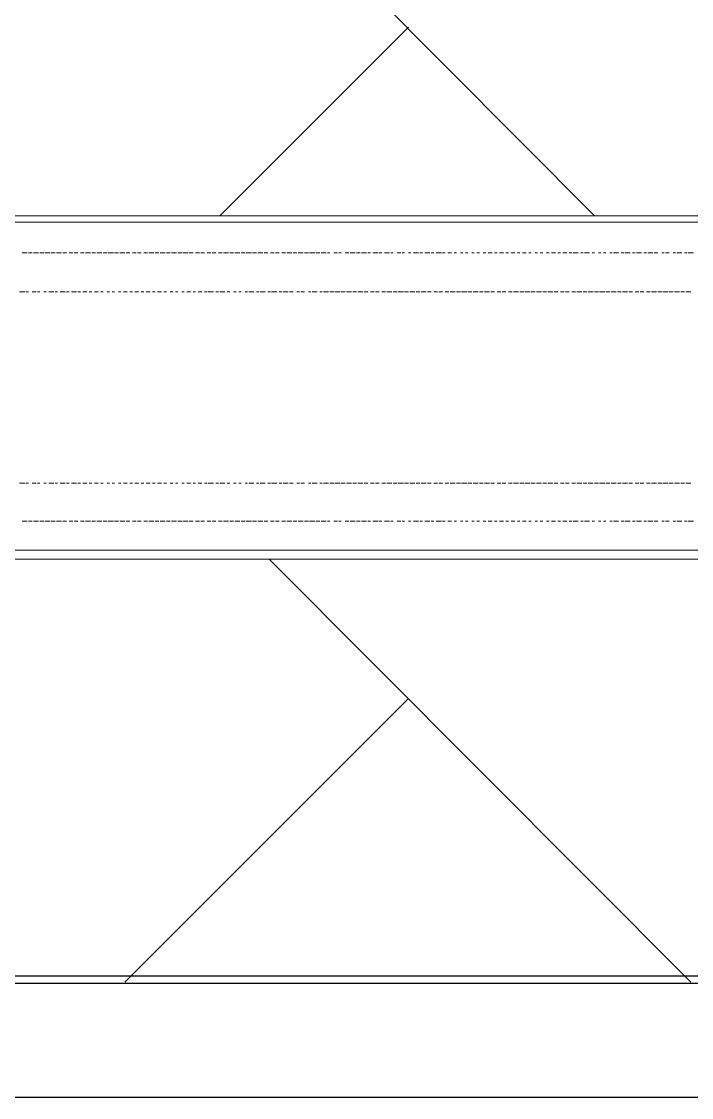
# Model space of a CAD drawing. Header units: millimetres. Extents: x 2928 to 3112, y 1220 to 1280.
# Drawn here: x 2957.889 to 2958.771, y 1236.874 to 1238.289 of the extents above; entities that cross this region are included whole.
import ezdxf

# ---------------------------------------------------------------- set-up
doc = ezdxf.new("R2010")
doc.units = ezdxf.units.MM

msp = doc.modelspace()

# ---------------------------------------------------------------- linework, layer by layer
at = {"color": 7, "linetype": 'Continuous', "lineweight": -2, "true_color": 0x000007}
for points in [[(2937.08126, 1265.3073), (2937.07792, 1267.474), (2938.98795, 1267.474), (2985.45528, 1267.474), (2985.45528, 1236.87356), (2938.98795, 1236.87356), (2937.08126, 1236.87356), (2937.08126, 1238.60692)], [(2937.23126, 1265.3073), (2937.23126, 1267.32399), (2938.98795, 1267.32399), (2985.30528, 1267.32399), (2985.30528, 1237.02356), (2938.98795, 1237.02356), (2937.22793, 1237.02356), (2937.22793, 1238.60692)]]:
    msp.add_lwpolyline(points, close=True, dxfattribs=at)
at = {"color": 9, "linetype": 'Continuous', "lineweight": 13, "true_color": 0xbababa}
for points in [[(2958.64323, 1238.03358), (2957.95655, 1238.72358), (2957.95655, 1238.72358)], [(2958.14989, 1238.03358), (2958.39823, 1238.28191), (2958.39823, 1238.28191)], [(2958.7699, 1237.02523), (2958.21489, 1237.5819), (2958.21489, 1237.5819)], [(2958.02489, 1237.02523), (2958.39823, 1237.39857), (2958.39823, 1237.39857)]]:
    msp.add_lwpolyline(points, dxfattribs=at)
at = {"color": 7, "linetype": 'Continuous', "lineweight": 20, "true_color": 0x000007}
msp.add_lwpolyline([(2959.26991, 1237.5819), (2957.25654, 1237.5819), (2957.25654, 1238.03358), (2959.26991, 1238.03358)], close=True, dxfattribs=at)
at = {"color": 253, "linetype": 'Continuous', "lineweight": 5, "true_color": 0x9a9a9a}
for points in [[(2959.26991, 1238.02524), (2957.25654, 1238.02524), (2957.25654, 1238.02524)], [(2959.26991, 1237.59357), (2957.25654, 1237.59357), (2957.25654, 1237.59357)]]:
    msp.add_lwpolyline(points, dxfattribs=at)
at = {"color": 252, "linetype": 'Continuous', "lineweight": 13, "true_color": 0x989898}
for points in [[(2957.88989, 1237.98524), (2957.89655, 1237.98524), (2957.89655, 1237.98524)], [(2957.89822, 1237.98524), (2957.90322, 1237.98524), (2957.90322, 1237.98524)], [(2957.90489, 1237.98524), (2957.91155, 1237.98524), (2957.91155, 1237.98524)], [(2957.91322, 1237.98524), (2957.91822, 1237.98524), (2957.91822, 1237.98524)], [(2957.91989, 1237.98524), (2957.92655, 1237.98524), (2957.92655, 1237.98524)], [(2957.92822, 1237.98524), (2957.93322, 1237.98524), (2957.93322, 1237.98524)], [(2957.93489, 1237.98524), (2957.94155, 1237.98524), (2957.94155, 1237.98524)], [(2957.94322, 1237.98524), (2957.94822, 1237.98524), (2957.94822, 1237.98524)], [(2957.95155, 1237.98524), (2957.95655, 1237.98524), (2957.95655, 1237.98524)], [(2957.95822, 1237.98524), (2957.96322, 1237.98524), (2957.96322, 1237.98524)], [(2957.96656, 1237.98524), (2957.97156, 1237.98524), (2957.97156, 1237.98524)], [(2957.97322, 1237.98524), (2957.97989, 1237.98524), (2957.97989, 1237.98524)], [(2957.98156, 1237.98524), (2957.98656, 1237.98524), (2957.98656, 1237.98524)], [(2957.98822, 1237.98524), (2957.99489, 1237.98524), (2957.99489, 1237.98524)], [(2957.99656, 1237.98524), (2958.00156, 1237.98524), (2958.00156, 1237.98524)], [(2958.00322, 1237.98524), (2958.00989, 1237.98524), (2958.00989, 1237.98524)], [(2958.01156, 1237.98524), (2958.01656, 1237.98524), (2958.01656, 1237.98524)], [(2958.01822, 1237.98524), (2958.02489, 1237.98524), (2958.02489, 1237.98524)], [(2958.02656, 1237.98524), (2958.03156, 1237.98524), (2958.03156, 1237.98524)], [(2958.03489, 1237.98524), (2958.03989, 1237.98524), (2958.03989, 1237.98524)], [(2958.04156, 1237.98524), (2958.04656, 1237.98524), (2958.04656, 1237.98524)], [(2958.04989, 1237.98524), (2958.05489, 1237.98524), (2958.05489, 1237.98524)], [(2958.05656, 1237.98524), (2958.06322, 1237.98524), (2958.06322, 1237.98524)], [(2958.06489, 1237.98524), (2958.06989, 1237.98524), (2958.06989, 1237.98524)], [(2958.07156, 1237.98524), (2958.07822, 1237.98524), (2958.07822, 1237.98524)], [(2958.07989, 1237.98524), (2958.08489, 1237.98524), (2958.08489, 1237.98524)], [(2958.08656, 1237.98524), (2958.09322, 1237.98524), (2958.09322, 1237.98524)], [(2958.09489, 1237.98524), (2958.09989, 1237.98524), (2958.09989, 1237.98524)], [(2958.10156, 1237.98524), (2958.10822, 1237.98524), (2958.10822, 1237.98524)], [(2958.10989, 1237.98524), (2958.11489, 1237.98524), (2958.11489, 1237.98524)], [(2958.11822, 1237.98524), (2958.12322, 1237.98524), (2958.12322, 1237.98524)], [(2958.12489, 1237.98524), (2958.12989, 1237.98524), (2958.12989, 1237.98524)], [(2958.13322, 1237.98524), (2958.13822, 1237.98524), (2958.13822, 1237.98524)], [(2958.13989, 1237.98524), (2958.14489, 1237.98524), (2958.14489, 1237.98524)], [(2958.14822, 1237.98524), (2958.15322, 1237.98524), (2958.15322, 1237.98524)], [(2958.15489, 1237.98524), (2958.16156, 1237.98524), (2958.16156, 1237.98524)], [(2958.16322, 1237.98524), (2958.16822, 1237.98524), (2958.16822, 1237.98524)], [(2958.16989, 1237.98524), (2958.17656, 1237.98524), (2958.17656, 1237.98524)], [(2958.17822, 1237.98524), (2958.18322, 1237.98524), (2958.18322, 1237.98524)], [(2958.18489, 1237.98524), (2958.19156, 1237.98524), (2958.19156, 1237.98524)], [(2958.19322, 1237.98524), (2958.19823, 1237.98524), (2958.19823, 1237.98524)], [(2958.19989, 1237.98524), (2958.20656, 1237.98524), (2958.20656, 1237.98524)], [(2958.20823, 1237.98524), (2958.21323, 1237.98524), (2958.21323, 1237.98524)], [(2958.21656, 1237.98524), (2958.22156, 1237.98524), (2958.22156, 1237.98524)], [(2958.22323, 1237.98524), (2958.22823, 1237.98524), (2958.22823, 1237.98524)], [(2958.23156, 1237.98524), (2958.23656, 1237.98524), (2958.23656, 1237.98524)], [(2958.23823, 1237.98524), (2958.24489, 1237.98524), (2958.24489, 1237.98524)], [(2958.24656, 1237.98524), (2958.25156, 1237.98524), (2958.25156, 1237.98524)], [(2958.25323, 1237.98524), (2958.25989, 1237.98524), (2958.25989, 1237.98524)], [(2958.26156, 1237.98524), (2958.26656, 1237.98524), (2958.26656, 1237.98524)], [(2958.26823, 1237.98524), (2958.27489, 1237.98524), (2958.27489, 1237.98524)], [(2958.27656, 1237.98524), (2958.28156, 1237.98524), (2958.28156, 1237.98524)], [(2958.28323, 1237.98524), (2958.28989, 1237.98524), (2958.28989, 1237.98524)], [(2958.29156, 1237.98524), (2958.29489, 1237.98524), (2958.29489, 1237.98524)], [(2958.29989, 1237.98524), (2958.30489, 1237.98524), (2958.30489, 1237.98524)], [(2958.30656, 1237.98524), (2958.30989, 1237.98524), (2958.30989, 1237.98524)], [(2958.31489, 1237.98524), (2958.31989, 1237.98524), (2958.31989, 1237.98524)], [(2958.32156, 1237.98524), (2958.32823, 1237.98524), (2958.32823, 1237.98524)], [(2958.32989, 1237.98524), (2958.33489, 1237.98524), (2958.33489, 1237.98524)], [(2958.33656, 1237.98524), (2958.34323, 1237.98524), (2958.34323, 1237.98524)], [(2958.34489, 1237.98524), (2958.34823, 1237.98524), (2958.34823, 1237.98524)], [(2958.35156, 1237.98524), (2958.35823, 1237.98524), (2958.35823, 1237.98524)], [(2958.35989, 1237.98524), (2958.36323, 1237.98524), (2958.36323, 1237.98524)], [(2958.36656, 1237.98524), (2958.37323, 1237.98524), (2958.37323, 1237.98524)], [(2958.37489, 1237.98524), (2958.37823, 1237.98524), (2958.37823, 1237.98524)], [(2958.38323, 1237.98524), (2958.38823, 1237.98524), (2958.38823, 1237.98524)], [(2958.38989, 1237.98524), (2958.39323, 1237.98524), (2958.39323, 1237.98524)], [(2958.39823, 1237.98524), (2958.40156, 1237.98524), (2958.40156, 1237.98524)], [(2958.40489, 1237.98524), (2958.41156, 1237.98524), (2958.41156, 1237.98524)], [(2958.41323, 1237.98524), (2958.41656, 1237.98524), (2958.41656, 1237.98524)], [(2958.41989, 1237.98524), (2958.42656, 1237.98524), (2958.42656, 1237.98524)], [(2958.42823, 1237.98524), (2958.43156, 1237.98524), (2958.43156, 1237.98524)], [(2958.4349, 1237.98524), (2958.44156, 1237.98524), (2958.44156, 1237.98524)], [(2958.44323, 1237.98524), (2958.44656, 1237.98524), (2958.44656, 1237.98524)], [(2958.4499, 1237.98524), (2958.4549, 1237.98524), (2958.4549, 1237.98524)], [(2958.45823, 1237.98524), (2958.46156, 1237.98524), (2958.46156, 1237.98524)], [(2958.46656, 1237.98524), (2958.4699, 1237.98524), (2958.4699, 1237.98524)], [(2958.47323, 1237.98524), (2958.47656, 1237.98524), (2958.47656, 1237.98524)], [(2958.48156, 1237.98524), (2958.4849, 1237.98524), (2958.4849, 1237.98524)], [(2958.48823, 1237.98524), (2958.49156, 1237.98524), (2958.49156, 1237.98524)], [(2958.49656, 1237.98524), (2958.4999, 1237.98524), (2958.4999, 1237.98524)], [(2958.50323, 1237.98524), (2958.50823, 1237.98524), (2958.50823, 1237.98524)], [(2958.51156, 1237.98524), (2958.5149, 1237.98524), (2958.5149, 1237.98524)], [(2958.51823, 1237.98524), (2958.52323, 1237.98524), (2958.52323, 1237.98524)], [(2958.52656, 1237.98524), (2958.5299, 1237.98524), (2958.5299, 1237.98524)], [(2958.53323, 1237.98524), (2958.53823, 1237.98524), (2958.53823, 1237.98524)], [(2958.54156, 1237.98524), (2958.5449, 1237.98524), (2958.5449, 1237.98524)], [(2958.54823, 1237.98524), (2958.55323, 1237.98524), (2958.55323, 1237.98524)], [(2958.55656, 1237.98524), (2958.5599, 1237.98524), (2958.5599, 1237.98524)], [(2958.5649, 1237.98524), (2958.56823, 1237.98524), (2958.56823, 1237.98524)], [(2958.57156, 1237.98524), (2958.5749, 1237.98524), (2958.5749, 1237.98524)], [(2958.5799, 1237.98524), (2958.58323, 1237.98524), (2958.58323, 1237.98524)], [(2958.58656, 1237.98524), (2958.59156, 1237.98524), (2958.59156, 1237.98524)], [(2958.5949, 1237.98524), (2958.59823, 1237.98524), (2958.59823, 1237.98524)], [(2958.60156, 1237.98524), (2958.60656, 1237.98524), (2958.60656, 1237.98524)], [(2958.6099, 1237.98524), (2958.61323, 1237.98524), (2958.61323, 1237.98524)], [(2958.6149, 1237.98524), (2958.62156, 1237.98524), (2958.62156, 1237.98524)], [(2958.6249, 1237.98524), (2958.62823, 1237.98524), (2958.62823, 1237.98524)], [(2958.6299, 1237.98524), (2958.63656, 1237.98524), (2958.63656, 1237.98524)], [(2958.6399, 1237.98524), (2958.64323, 1237.98524), (2958.64323, 1237.98524)], [(2958.64823, 1237.98524), (2958.65156, 1237.98524), (2958.65156, 1237.98524)], [(2958.6549, 1237.98524), (2958.65823, 1237.98524), (2958.65823, 1237.98524)], [(2958.66323, 1237.98524), (2958.66657, 1237.98524), (2958.66657, 1237.98524)], [(2958.66823, 1237.98524), (2958.6749, 1237.98524), (2958.6749, 1237.98524)], [(2958.67823, 1237.98524), (2958.68157, 1237.98524), (2958.68157, 1237.98524)], [(2958.68323, 1237.98524), (2958.6899, 1237.98524), (2958.6899, 1237.98524)], [(2958.69323, 1237.98524), (2958.69657, 1237.98524), (2958.69657, 1237.98524)], [(2958.69823, 1237.98524), (2958.7049, 1237.98524), (2958.7049, 1237.98524)], [(2958.70823, 1237.98524), (2958.71157, 1237.98524), (2958.71157, 1237.98524)], [(2958.71323, 1237.98524), (2958.7199, 1237.98524), (2958.7199, 1237.98524)], [(2958.72157, 1237.98524), (2958.72657, 1237.98524), (2958.72657, 1237.98524)], [(2958.73157, 1237.98524), (2958.7349, 1237.98524), (2958.7349, 1237.98524)], [(2958.73657, 1237.98524), (2958.74157, 1237.98524), (2958.74157, 1237.98524)], [(2958.74657, 1237.98524), (2958.7499, 1237.98524), (2958.7499, 1237.98524)], [(2958.75157, 1237.98524), (2958.75823, 1237.98524), (2958.75823, 1237.98524)], [(2958.76157, 1237.98524), (2958.7649, 1237.98524), (2958.7649, 1237.98524)], [(2958.76657, 1237.98524), (2958.77323, 1237.98524), (2958.77323, 1237.98524)], [(2957.88655, 1237.93357), (2957.89322, 1237.93357), (2957.89322, 1237.93357)], [(2957.89489, 1237.93357), (2957.89822, 1237.93357), (2957.89822, 1237.93357)], [(2957.90322, 1237.93357), (2957.90822, 1237.93357), (2957.90822, 1237.93357)], [(2957.90989, 1237.93357), (2957.91322, 1237.93357), (2957.91322, 1237.93357)], [(2957.91822, 1237.93357), (2957.92155, 1237.93357), (2957.92155, 1237.93357)], [(2957.92489, 1237.93357), (2957.93155, 1237.93357), (2957.93155, 1237.93357)], [(2957.93322, 1237.93357), (2957.93655, 1237.93357), (2957.93655, 1237.93357)], [(2957.93989, 1237.93357), (2957.94655, 1237.93357), (2957.94655, 1237.93357)], [(2957.94822, 1237.93357), (2957.95155, 1237.93357), (2957.95155, 1237.93357)], [(2957.95489, 1237.93357), (2957.96156, 1237.93357), (2957.96156, 1237.93357)], [(2957.96322, 1237.93357), (2957.96656, 1237.93357), (2957.96656, 1237.93357)], [(2957.96989, 1237.93357), (2957.97489, 1237.93357), (2957.97489, 1237.93357)], [(2957.97822, 1237.93357), (2957.98156, 1237.93357), (2957.98156, 1237.93357)], [(2957.98489, 1237.93357), (2957.98989, 1237.93357), (2957.98989, 1237.93357)], [(2957.99322, 1237.93357), (2957.99656, 1237.93357), (2957.99656, 1237.93357)], [(2958.00156, 1237.93357), (2958.00489, 1237.93357), (2958.00489, 1237.93357)], [(2958.00822, 1237.93357), (2958.01156, 1237.93357), (2958.01156, 1237.93357)], [(2958.01656, 1237.93357), (2958.01989, 1237.93357), (2958.01989, 1237.93357)], [(2958.02322, 1237.93357), (2958.02822, 1237.93357), (2958.02822, 1237.93357)], [(2958.03156, 1237.93357), (2958.03489, 1237.93357), (2958.03489, 1237.93357)], [(2958.03822, 1237.93357), (2958.04322, 1237.93357), (2958.04322, 1237.93357)], [(2958.04656, 1237.93357), (2958.04989, 1237.93357), (2958.04989, 1237.93357)], [(2958.05322, 1237.93357), (2958.05822, 1237.93357), (2958.05822, 1237.93357)], [(2958.06156, 1237.93357), (2958.06489, 1237.93357), (2958.06489, 1237.93357)], [(2958.06822, 1237.93357), (2958.07322, 1237.93357), (2958.07322, 1237.93357)], [(2958.07656, 1237.93357), (2958.07989, 1237.93357), (2958.07989, 1237.93357)], [(2958.08489, 1237.93357), (2958.08822, 1237.93357), (2958.08822, 1237.93357)], [(2958.09156, 1237.93357), (2958.09489, 1237.93357), (2958.09489, 1237.93357)], [(2958.09989, 1237.93357), (2958.10322, 1237.93357), (2958.10322, 1237.93357)], [(2958.10656, 1237.93357), (2958.11156, 1237.93357), (2958.11156, 1237.93357)], [(2958.11489, 1237.93357), (2958.11822, 1237.93357), (2958.11822, 1237.93357)], [(2958.12156, 1237.93357), (2958.12656, 1237.93357), (2958.12656, 1237.93357)], [(2958.12989, 1237.93357), (2958.13322, 1237.93357), (2958.13322, 1237.93357)], [(2958.13489, 1237.93357), (2958.14156, 1237.93357), (2958.14156, 1237.93357)], [(2958.14489, 1237.93357), (2958.14822, 1237.93357), (2958.14822, 1237.93357)], [(2958.14989, 1237.93357), (2958.15656, 1237.93357), (2958.15656, 1237.93357)], [(2958.15989, 1237.93357), (2958.16322, 1237.93357), (2958.16322, 1237.93357)], [(2958.16822, 1237.93357), (2958.17156, 1237.93357), (2958.17156, 1237.93357)], [(2958.17489, 1237.93357), (2958.17822, 1237.93357), (2958.17822, 1237.93357)], [(2958.18322, 1237.93357), (2958.18656, 1237.93357), (2958.18656, 1237.93357)], [(2958.18822, 1237.93357), (2958.19489, 1237.93357), (2958.19489, 1237.93357)], [(2958.19823, 1237.93357), (2958.20156, 1237.93357), (2958.20156, 1237.93357)], [(2958.20323, 1237.93357), (2958.20989, 1237.93357), (2958.20989, 1237.93357)], [(2958.21323, 1237.93357), (2958.21656, 1237.93357), (2958.21656, 1237.93357)], [(2958.21823, 1237.93357), (2958.22489, 1237.93357), (2958.22489, 1237.93357)], [(2958.22823, 1237.93357), (2958.23156, 1237.93357), (2958.23156, 1237.93357)], [(2958.23323, 1237.93357), (2958.23989, 1237.93357), (2958.23989, 1237.93357)], [(2958.24156, 1237.93357), (2958.24656, 1237.93357), (2958.24656, 1237.93357)], [(2958.25156, 1237.93357), (2958.25489, 1237.93357), (2958.25489, 1237.93357)], [(2958.25656, 1237.93357), (2958.26156, 1237.93357), (2958.26156, 1237.93357)], [(2958.26656, 1237.93357), (2958.26989, 1237.93357), (2958.26989, 1237.93357)], [(2958.27156, 1237.93357), (2958.27823, 1237.93357), (2958.27823, 1237.93357)], [(2958.28156, 1237.93357), (2958.28489, 1237.93357), (2958.28489, 1237.93357)], [(2958.28656, 1237.93357), (2958.29323, 1237.93357), (2958.29323, 1237.93357)], [(2958.29489, 1237.93357), (2958.29989, 1237.93357), (2958.29989, 1237.93357)], [(2958.30156, 1237.93357), (2958.30823, 1237.93357), (2958.30823, 1237.93357)], [(2958.30989, 1237.93357), (2958.31489, 1237.93357), (2958.31489, 1237.93357)], [(2958.31656, 1237.93357), (2958.32323, 1237.93357), (2958.32323, 1237.93357)], [(2958.32489, 1237.93357), (2958.32989, 1237.93357), (2958.32989, 1237.93357)], [(2958.33156, 1237.93357), (2958.33823, 1237.93357), (2958.33823, 1237.93357)], [(2958.33989, 1237.93357), (2958.34489, 1237.93357), (2958.34489, 1237.93357)], [(2958.34823, 1237.93357), (2958.35323, 1237.93357), (2958.35323, 1237.93357)], [(2958.35489, 1237.93357), (2958.35989, 1237.93357), (2958.35989, 1237.93357)], [(2958.36323, 1237.93357), (2958.36823, 1237.93357), (2958.36823, 1237.93357)], [(2958.36989, 1237.93357), (2958.37656, 1237.93357), (2958.37656, 1237.93357)], [(2958.37823, 1237.93357), (2958.38323, 1237.93357), (2958.38323, 1237.93357)], [(2958.38489, 1237.93357), (2958.39156, 1237.93357), (2958.39156, 1237.93357)], [(2958.39323, 1237.93357), (2958.39823, 1237.93357), (2958.39823, 1237.93357)], [(2958.39989, 1237.93357), (2958.40656, 1237.93357), (2958.40656, 1237.93357)], [(2958.40823, 1237.93357), (2958.41323, 1237.93357), (2958.41323, 1237.93357)], [(2958.41489, 1237.93357), (2958.42156, 1237.93357), (2958.42156, 1237.93357)], [(2958.42323, 1237.93357), (2958.42823, 1237.93357), (2958.42823, 1237.93357)], [(2958.43156, 1237.93357), (2958.43656, 1237.93357), (2958.43656, 1237.93357)], [(2958.43823, 1237.93357), (2958.44323, 1237.93357), (2958.44323, 1237.93357)], [(2958.44656, 1237.93357), (2958.45156, 1237.93357), (2958.45156, 1237.93357)], [(2958.45323, 1237.93357), (2958.4599, 1237.93357), (2958.4599, 1237.93357)], [(2958.46156, 1237.93357), (2958.46656, 1237.93357), (2958.46656, 1237.93357)], [(2958.46823, 1237.93357), (2958.4749, 1237.93357), (2958.4749, 1237.93357)], [(2958.47656, 1237.93357), (2958.48156, 1237.93357), (2958.48156, 1237.93357)], [(2958.48323, 1237.93357), (2958.4899, 1237.93357), (2958.4899, 1237.93357)], [(2958.49156, 1237.93357), (2958.49656, 1237.93357), (2958.49656, 1237.93357)], [(2958.49823, 1237.93357), (2958.5049, 1237.93357), (2958.5049, 1237.93357)], [(2958.50656, 1237.93357), (2958.51156, 1237.93357), (2958.51156, 1237.93357)], [(2958.5149, 1237.93357), (2958.5199, 1237.93357), (2958.5199, 1237.93357)], [(2958.52156, 1237.93357), (2958.52656, 1237.93357), (2958.52656, 1237.93357)], [(2958.5299, 1237.93357), (2958.5349, 1237.93357), (2958.5349, 1237.93357)], [(2958.53656, 1237.93357), (2958.54323, 1237.93357), (2958.54323, 1237.93357)], [(2958.5449, 1237.93357), (2958.5499, 1237.93357), (2958.5499, 1237.93357)], [(2958.55156, 1237.93357), (2958.55823, 1237.93357), (2958.55823, 1237.93357)], [(2958.5599, 1237.93357), (2958.5649, 1237.93357), (2958.5649, 1237.93357)], [(2958.56656, 1237.93357), (2958.57323, 1237.93357), (2958.57323, 1237.93357)], [(2958.5749, 1237.93357), (2958.5799, 1237.93357), (2958.5799, 1237.93357)], [(2958.58156, 1237.93357), (2958.58823, 1237.93357), (2958.58823, 1237.93357)], [(2958.5899, 1237.93357), (2958.5949, 1237.93357), (2958.5949, 1237.93357)], [(2958.59823, 1237.93357), (2958.60323, 1237.93357), (2958.60323, 1237.93357)], [(2958.6049, 1237.93357), (2958.6099, 1237.93357), (2958.6099, 1237.93357)], [(2958.61323, 1237.93357), (2958.61823, 1237.93357), (2958.61823, 1237.93357)], [(2958.6199, 1237.93357), (2958.62656, 1237.93357), (2958.62656, 1237.93357)], [(2958.62823, 1237.93357), (2958.63323, 1237.93357), (2958.63323, 1237.93357)], [(2958.6349, 1237.93357), (2958.64156, 1237.93357), (2958.64156, 1237.93357)], [(2958.64323, 1237.93357), (2958.64823, 1237.93357), (2958.64823, 1237.93357)], [(2958.6499, 1237.93357), (2958.65656, 1237.93357), (2958.65656, 1237.93357)], [(2958.65823, 1237.93357), (2958.66323, 1237.93357), (2958.66323, 1237.93357)], [(2958.6649, 1237.93357), (2958.67157, 1237.93357), (2958.67157, 1237.93357)], [(2958.67323, 1237.93357), (2958.67823, 1237.93357), (2958.67823, 1237.93357)], [(2958.6799, 1237.93357), (2958.68657, 1237.93357), (2958.68657, 1237.93357)], [(2958.68823, 1237.93357), (2958.69323, 1237.93357), (2958.69323, 1237.93357)], [(2958.69657, 1237.93357), (2958.70157, 1237.93357), (2958.70157, 1237.93357)], [(2958.70323, 1237.93357), (2958.70823, 1237.93357), (2958.70823, 1237.93357)], [(2958.71157, 1237.93357), (2958.71657, 1237.93357), (2958.71657, 1237.93357)], [(2958.71823, 1237.93357), (2958.7249, 1237.93357), (2958.7249, 1237.93357)], [(2958.72657, 1237.93357), (2958.73157, 1237.93357), (2958.73157, 1237.93357)], [(2958.73323, 1237.93357), (2958.7399, 1237.93357), (2958.7399, 1237.93357)], [(2958.74157, 1237.93357), (2958.74657, 1237.93357), (2958.74657, 1237.93357)], [(2958.74823, 1237.93357), (2958.7549, 1237.93357), (2958.7549, 1237.93357)], [(2958.75657, 1237.93357), (2958.76157, 1237.93357), (2958.76157, 1237.93357)], [(2958.76323, 1237.93357), (2958.7699, 1237.93357), (2958.7699, 1237.93357)], [(2957.89322, 1237.6819), (2957.88655, 1237.6819), (2957.88655, 1237.6819)], [(2957.89822, 1237.6819), (2957.89489, 1237.6819), (2957.89489, 1237.6819)], [(2957.90822, 1237.6819), (2957.90322, 1237.6819), (2957.90322, 1237.6819)], [(2957.91322, 1237.6819), (2957.90989, 1237.6819), (2957.90989, 1237.6819)], [(2957.92155, 1237.6819), (2957.91822, 1237.6819), (2957.91822, 1237.6819)], [(2957.93155, 1237.6819), (2957.92489, 1237.6819), (2957.92489, 1237.6819)], [(2957.93655, 1237.6819), (2957.93322, 1237.6819), (2957.93322, 1237.6819)], [(2957.94655, 1237.6819), (2957.93989, 1237.6819), (2957.93989, 1237.6819)], [(2957.95155, 1237.6819), (2957.94822, 1237.6819), (2957.94822, 1237.6819)], [(2957.96156, 1237.6819), (2957.95489, 1237.6819), (2957.95489, 1237.6819)], [(2957.96656, 1237.6819), (2957.96322, 1237.6819), (2957.96322, 1237.6819)], [(2957.97489, 1237.6819), (2957.96989, 1237.6819), (2957.96989, 1237.6819)], [(2957.98156, 1237.6819), (2957.97822, 1237.6819), (2957.97822, 1237.6819)], [(2957.98989, 1237.6819), (2957.98489, 1237.6819), (2957.98489, 1237.6819)], [(2957.99656, 1237.6819), (2957.99322, 1237.6819), (2957.99322, 1237.6819)], [(2958.00489, 1237.6819), (2958.00156, 1237.6819), (2958.00156, 1237.6819)], [(2958.01156, 1237.6819), (2958.00822, 1237.6819), (2958.00822, 1237.6819)], [(2958.01989, 1237.6819), (2958.01656, 1237.6819), (2958.01656, 1237.6819)], [(2958.02822, 1237.6819), (2958.02322, 1237.6819), (2958.02322, 1237.6819)], [(2958.03489, 1237.6819), (2958.03156, 1237.6819), (2958.03156, 1237.6819)], [(2958.04322, 1237.6819), (2958.03822, 1237.6819), (2958.03822, 1237.6819)], [(2958.04989, 1237.6819), (2958.04656, 1237.6819), (2958.04656, 1237.6819)], [(2958.05822, 1237.6819), (2958.05322, 1237.6819), (2958.05322, 1237.6819)], [(2958.06489, 1237.6819), (2958.06156, 1237.6819), (2958.06156, 1237.6819)], [(2958.07322, 1237.6819), (2958.06822, 1237.6819), (2958.06822, 1237.6819)], [(2958.07989, 1237.6819), (2958.07656, 1237.6819), (2958.07656, 1237.6819)], [(2958.08822, 1237.6819), (2958.08489, 1237.6819), (2958.08489, 1237.6819)], [(2958.09489, 1237.6819), (2958.09156, 1237.6819), (2958.09156, 1237.6819)], [(2958.10322, 1237.6819), (2958.09989, 1237.6819), (2958.09989, 1237.6819)], [(2958.11156, 1237.6819), (2958.10656, 1237.6819), (2958.10656, 1237.6819)], [(2958.11822, 1237.6819), (2958.11489, 1237.6819), (2958.11489, 1237.6819)], [(2958.12656, 1237.6819), (2958.12156, 1237.6819), (2958.12156, 1237.6819)], [(2958.13322, 1237.6819), (2958.12989, 1237.6819), (2958.12989, 1237.6819)], [(2958.14156, 1237.6819), (2958.13489, 1237.6819), (2958.13489, 1237.6819)], [(2958.14822, 1237.6819), (2958.14489, 1237.6819), (2958.14489, 1237.6819)], [(2958.15656, 1237.6819), (2958.14989, 1237.6819), (2958.14989, 1237.6819)], [(2958.16322, 1237.6819), (2958.15989, 1237.6819), (2958.15989, 1237.6819)], [(2958.17156, 1237.6819), (2958.16822, 1237.6819), (2958.16822, 1237.6819)], [(2958.17822, 1237.6819), (2958.17489, 1237.6819), (2958.17489, 1237.6819)], [(2958.18656, 1237.6819), (2958.18322, 1237.6819), (2958.18322, 1237.6819)], [(2958.19489, 1237.6819), (2958.18822, 1237.6819), (2958.18822, 1237.6819)], [(2958.20156, 1237.6819), (2958.19823, 1237.6819), (2958.19823, 1237.6819)], [(2958.20989, 1237.6819), (2958.20323, 1237.6819), (2958.20323, 1237.6819)], [(2958.21656, 1237.6819), (2958.21323, 1237.6819), (2958.21323, 1237.6819)], [(2958.22489, 1237.6819), (2958.21823, 1237.6819), (2958.21823, 1237.6819)], [(2958.23156, 1237.6819), (2958.22823, 1237.6819), (2958.22823, 1237.6819)], [(2958.23989, 1237.6819), (2958.23323, 1237.6819), (2958.23323, 1237.6819)], [(2958.24656, 1237.6819), (2958.24156, 1237.6819), (2958.24156, 1237.6819)], [(2958.25489, 1237.6819), (2958.25156, 1237.6819), (2958.25156, 1237.6819)], [(2958.26156, 1237.6819), (2958.25656, 1237.6819), (2958.25656, 1237.6819)], [(2958.26989, 1237.6819), (2958.26656, 1237.6819), (2958.26656, 1237.6819)], [(2958.27823, 1237.6819), (2958.27156, 1237.6819), (2958.27156, 1237.6819)], [(2958.28489, 1237.6819), (2958.28156, 1237.6819), (2958.28156, 1237.6819)], [(2958.29323, 1237.6819), (2958.28656, 1237.6819), (2958.28656, 1237.6819)], [(2958.29989, 1237.6819), (2958.29489, 1237.6819), (2958.29489, 1237.6819)], [(2958.30823, 1237.6819), (2958.30156, 1237.6819), (2958.30156, 1237.6819)], [(2958.31489, 1237.6819), (2958.30989, 1237.6819), (2958.30989, 1237.6819)], [(2958.32323, 1237.6819), (2958.31656, 1237.6819), (2958.31656, 1237.6819)], [(2958.32989, 1237.6819), (2958.32489, 1237.6819), (2958.32489, 1237.6819)], [(2958.33823, 1237.6819), (2958.33156, 1237.6819), (2958.33156, 1237.6819)], [(2958.34489, 1237.6819), (2958.33989, 1237.6819), (2958.33989, 1237.6819)], [(2958.35323, 1237.6819), (2958.34823, 1237.6819), (2958.34823, 1237.6819)], [(2958.35989, 1237.6819), (2958.35489, 1237.6819), (2958.35489, 1237.6819)], [(2958.36823, 1237.6819), (2958.36323, 1237.6819), (2958.36323, 1237.6819)], [(2958.37656, 1237.6819), (2958.36989, 1237.6819), (2958.36989, 1237.6819)], [(2958.38323, 1237.6819), (2958.37823, 1237.6819), (2958.37823, 1237.6819)], [(2958.39156, 1237.6819), (2958.38489, 1237.6819), (2958.38489, 1237.6819)], [(2958.39823, 1237.6819), (2958.39323, 1237.6819), (2958.39323, 1237.6819)], [(2958.40656, 1237.6819), (2958.39989, 1237.6819), (2958.39989, 1237.6819)], [(2958.41323, 1237.6819), (2958.40823, 1237.6819), (2958.40823, 1237.6819)], [(2958.42156, 1237.6819), (2958.41489, 1237.6819), (2958.41489, 1237.6819)], [(2958.42823, 1237.6819), (2958.42323, 1237.6819), (2958.42323, 1237.6819)], [(2958.43656, 1237.6819), (2958.43156, 1237.6819), (2958.43156, 1237.6819)], [(2958.44323, 1237.6819), (2958.43823, 1237.6819), (2958.43823, 1237.6819)], [(2958.45156, 1237.6819), (2958.44656, 1237.6819), (2958.44656, 1237.6819)], [(2958.4599, 1237.6819), (2958.45323, 1237.6819), (2958.45323, 1237.6819)], [(2958.46656, 1237.6819), (2958.46156, 1237.6819), (2958.46156, 1237.6819)], [(2958.4749, 1237.6819), (2958.46823, 1237.6819), (2958.46823, 1237.6819)], [(2958.48156, 1237.6819), (2958.47656, 1237.6819), (2958.47656, 1237.6819)], [(2958.4899, 1237.6819), (2958.48323, 1237.6819), (2958.48323, 1237.6819)], [(2958.49656, 1237.6819), (2958.49156, 1237.6819), (2958.49156, 1237.6819)], [(2958.5049, 1237.6819), (2958.49823, 1237.6819), (2958.49823, 1237.6819)], [(2958.51156, 1237.6819), (2958.50656, 1237.6819), (2958.50656, 1237.6819)], [(2958.5199, 1237.6819), (2958.5149, 1237.6819), (2958.5149, 1237.6819)], [(2958.52656, 1237.6819), (2958.52156, 1237.6819), (2958.52156, 1237.6819)], [(2958.5349, 1237.6819), (2958.5299, 1237.6819), (2958.5299, 1237.6819)], [(2958.54323, 1237.6819), (2958.53656, 1237.6819), (2958.53656, 1237.6819)], [(2958.5499, 1237.6819), (2958.5449, 1237.6819), (2958.5449, 1237.6819)], [(2958.55823, 1237.6819), (2958.55156, 1237.6819), (2958.55156, 1237.6819)], [(2958.5649, 1237.6819), (2958.5599, 1237.6819), (2958.5599, 1237.6819)], [(2958.57323, 1237.6819), (2958.56656, 1237.6819), (2958.56656, 1237.6819)], [(2958.5799, 1237.6819), (2958.5749, 1237.6819), (2958.5749, 1237.6819)], [(2958.58823, 1237.6819), (2958.58156, 1237.6819), (2958.58156, 1237.6819)], [(2958.5949, 1237.6819), (2958.5899, 1237.6819), (2958.5899, 1237.6819)], [(2958.60323, 1237.6819), (2958.59823, 1237.6819), (2958.59823, 1237.6819)], [(2958.6099, 1237.6819), (2958.6049, 1237.6819), (2958.6049, 1237.6819)], [(2958.61823, 1237.6819), (2958.61323, 1237.6819), (2958.61323, 1237.6819)], [(2958.62656, 1237.6819), (2958.6199, 1237.6819), (2958.6199, 1237.6819)], [(2958.63323, 1237.6819), (2958.62823, 1237.6819), (2958.62823, 1237.6819)], [(2958.64156, 1237.6819), (2958.6349, 1237.6819), (2958.6349, 1237.6819)], [(2958.64823, 1237.6819), (2958.64323, 1237.6819), (2958.64323, 1237.6819)], [(2958.65656, 1237.6819), (2958.6499, 1237.6819), (2958.6499, 1237.6819)], [(2958.66323, 1237.6819), (2958.65823, 1237.6819), (2958.65823, 1237.6819)], [(2958.67157, 1237.6819), (2958.6649, 1237.6819), (2958.6649, 1237.6819)], [(2958.67823, 1237.6819), (2958.67323, 1237.6819), (2958.67323, 1237.6819)], [(2958.68657, 1237.6819), (2958.6799, 1237.6819), (2958.6799, 1237.6819)], [(2958.69323, 1237.6819), (2958.68823, 1237.6819), (2958.68823, 1237.6819)], [(2958.70157, 1237.6819), (2958.69657, 1237.6819), (2958.69657, 1237.6819)], [(2958.70823, 1237.6819), (2958.70323, 1237.6819), (2958.70323, 1237.6819)], [(2958.71657, 1237.6819), (2958.71157, 1237.6819), (2958.71157, 1237.6819)], [(2958.7249, 1237.6819), (2958.71823, 1237.6819), (2958.71823, 1237.6819)], [(2958.73157, 1237.6819), (2958.72657, 1237.6819), (2958.72657, 1237.6819)], [(2958.7399, 1237.6819), (2958.73323, 1237.6819), (2958.73323, 1237.6819)], [(2958.74657, 1237.6819), (2958.74157, 1237.6819), (2958.74157, 1237.6819)], [(2958.7549, 1237.6819), (2958.74823, 1237.6819), (2958.74823, 1237.6819)], [(2958.76157, 1237.6819), (2958.75657, 1237.6819), (2958.75657, 1237.6819)], [(2958.7699, 1237.6819), (2958.76323, 1237.6819), (2958.76323, 1237.6819)], [(2957.89655, 1237.6319), (2957.88989, 1237.6319), (2957.88989, 1237.6319)], [(2957.90322, 1237.6319), (2957.89822, 1237.6319), (2957.89822, 1237.6319)], [(2957.91155, 1237.6319), (2957.90489, 1237.6319), (2957.90489, 1237.6319)], [(2957.91822, 1237.6319), (2957.91322, 1237.6319), (2957.91322, 1237.6319)], [(2957.92655, 1237.6319), (2957.91989, 1237.6319), (2957.91989, 1237.6319)], [(2957.93322, 1237.6319), (2957.92822, 1237.6319), (2957.92822, 1237.6319)], [(2957.94155, 1237.6319), (2957.93489, 1237.6319), (2957.93489, 1237.6319)], [(2957.94822, 1237.6319), (2957.94322, 1237.6319), (2957.94322, 1237.6319)], [(2957.95655, 1237.6319), (2957.95155, 1237.6319), (2957.95155, 1237.6319)], [(2957.96322, 1237.6319), (2957.95822, 1237.6319), (2957.95822, 1237.6319)], [(2957.97156, 1237.6319), (2957.96656, 1237.6319), (2957.96656, 1237.6319)], [(2957.97989, 1237.6319), (2957.97322, 1237.6319), (2957.97322, 1237.6319)], [(2957.98656, 1237.6319), (2957.98156, 1237.6319), (2957.98156, 1237.6319)], [(2957.99489, 1237.6319), (2957.98822, 1237.6319), (2957.98822, 1237.6319)], [(2958.00156, 1237.6319), (2957.99656, 1237.6319), (2957.99656, 1237.6319)], [(2958.00989, 1237.6319), (2958.00322, 1237.6319), (2958.00322, 1237.6319)], [(2958.01656, 1237.6319), (2958.01156, 1237.6319), (2958.01156, 1237.6319)], [(2958.02489, 1237.6319), (2958.01822, 1237.6319), (2958.01822, 1237.6319)], [(2958.03156, 1237.6319), (2958.02656, 1237.6319), (2958.02656, 1237.6319)], [(2958.03989, 1237.6319), (2958.03489, 1237.6319), (2958.03489, 1237.6319)], [(2958.04656, 1237.6319), (2958.04156, 1237.6319), (2958.04156, 1237.6319)], [(2958.05489, 1237.6319), (2958.04989, 1237.6319), (2958.04989, 1237.6319)], [(2958.06322, 1237.6319), (2958.05656, 1237.6319), (2958.05656, 1237.6319)], [(2958.06989, 1237.6319), (2958.06489, 1237.6319), (2958.06489, 1237.6319)], [(2958.07822, 1237.6319), (2958.07156, 1237.6319), (2958.07156, 1237.6319)], [(2958.08489, 1237.6319), (2958.07989, 1237.6319), (2958.07989, 1237.6319)], [(2958.09322, 1237.6319), (2958.08656, 1237.6319), (2958.08656, 1237.6319)], [(2958.09989, 1237.6319), (2958.09489, 1237.6319), (2958.09489, 1237.6319)], [(2958.10822, 1237.6319), (2958.10156, 1237.6319), (2958.10156, 1237.6319)], [(2958.11489, 1237.6319), (2958.10989, 1237.6319), (2958.10989, 1237.6319)], [(2958.12322, 1237.6319), (2958.11822, 1237.6319), (2958.11822, 1237.6319)], [(2958.12989, 1237.6319), (2958.12489, 1237.6319), (2958.12489, 1237.6319)], [(2958.13822, 1237.6319), (2958.13322, 1237.6319), (2958.13322, 1237.6319)], [(2958.14489, 1237.6319), (2958.13989, 1237.6319), (2958.13989, 1237.6319)], [(2958.15322, 1237.6319), (2958.14822, 1237.6319), (2958.14822, 1237.6319)], [(2958.16156, 1237.6319), (2958.15489, 1237.6319), (2958.15489, 1237.6319)], [(2958.16822, 1237.6319), (2958.16322, 1237.6319), (2958.16322, 1237.6319)], [(2958.17656, 1237.6319), (2958.16989, 1237.6319), (2958.16989, 1237.6319)], [(2958.18322, 1237.6319), (2958.17822, 1237.6319), (2958.17822, 1237.6319)], [(2958.19156, 1237.6319), (2958.18489, 1237.6319), (2958.18489, 1237.6319)], [(2958.19823, 1237.6319), (2958.19322, 1237.6319), (2958.19322, 1237.6319)], [(2958.20656, 1237.6319), (2958.19989, 1237.6319), (2958.19989, 1237.6319)], [(2958.21323, 1237.6319), (2958.20823, 1237.6319), (2958.20823, 1237.6319)], [(2958.22156, 1237.6319), (2958.21656, 1237.6319), (2958.21656, 1237.6319)], [(2958.22823, 1237.6319), (2958.22323, 1237.6319), (2958.22323, 1237.6319)], [(2958.23656, 1237.6319), (2958.23156, 1237.6319), (2958.23156, 1237.6319)], [(2958.24489, 1237.6319), (2958.23823, 1237.6319), (2958.23823, 1237.6319)], [(2958.25156, 1237.6319), (2958.24656, 1237.6319), (2958.24656, 1237.6319)], [(2958.25989, 1237.6319), (2958.25323, 1237.6319), (2958.25323, 1237.6319)], [(2958.26656, 1237.6319), (2958.26156, 1237.6319), (2958.26156, 1237.6319)], [(2958.27489, 1237.6319), (2958.26823, 1237.6319), (2958.26823, 1237.6319)], [(2958.28156, 1237.6319), (2958.27656, 1237.6319), (2958.27656, 1237.6319)], [(2958.28989, 1237.6319), (2958.28323, 1237.6319), (2958.28323, 1237.6319)], [(2958.29489, 1237.6319), (2958.29156, 1237.6319), (2958.29156, 1237.6319)], [(2958.30489, 1237.6319), (2958.29989, 1237.6319), (2958.29989, 1237.6319)], [(2958.30989, 1237.6319), (2958.30656, 1237.6319), (2958.30656, 1237.6319)], [(2958.31989, 1237.6319), (2958.31489, 1237.6319), (2958.31489, 1237.6319)], [(2958.32823, 1237.6319), (2958.32156, 1237.6319), (2958.32156, 1237.6319)], [(2958.33489, 1237.6319), (2958.32989, 1237.6319), (2958.32989, 1237.6319)], [(2958.34323, 1237.6319), (2958.33656, 1237.6319), (2958.33656, 1237.6319)], [(2958.34823, 1237.6319), (2958.34489, 1237.6319), (2958.34489, 1237.6319)], [(2958.35823, 1237.6319), (2958.35156, 1237.6319), (2958.35156, 1237.6319)], [(2958.36323, 1237.6319), (2958.35989, 1237.6319), (2958.35989, 1237.6319)], [(2958.37323, 1237.6319), (2958.36656, 1237.6319), (2958.36656, 1237.6319)], [(2958.37823, 1237.6319), (2958.37489, 1237.6319), (2958.37489, 1237.6319)], [(2958.38823, 1237.6319), (2958.38323, 1237.6319), (2958.38323, 1237.6319)], [(2958.39323, 1237.6319), (2958.38989, 1237.6319), (2958.38989, 1237.6319)], [(2958.40156, 1237.6319), (2958.39823, 1237.6319), (2958.39823, 1237.6319)], [(2958.41156, 1237.6319), (2958.40489, 1237.6319), (2958.40489, 1237.6319)], [(2958.41656, 1237.6319), (2958.41323, 1237.6319), (2958.41323, 1237.6319)], [(2958.42656, 1237.6319), (2958.41989, 1237.6319), (2958.41989, 1237.6319)], [(2958.43156, 1237.6319), (2958.42823, 1237.6319), (2958.42823, 1237.6319)], [(2958.44156, 1237.6319), (2958.4349, 1237.6319), (2958.4349, 1237.6319)], [(2958.44656, 1237.6319), (2958.44323, 1237.6319), (2958.44323, 1237.6319)], [(2958.4549, 1237.6319), (2958.4499, 1237.6319), (2958.4499, 1237.6319)], [(2958.46156, 1237.6319), (2958.45823, 1237.6319), (2958.45823, 1237.6319)], [(2958.4699, 1237.6319), (2958.46656, 1237.6319), (2958.46656, 1237.6319)], [(2958.47656, 1237.6319), (2958.47323, 1237.6319), (2958.47323, 1237.6319)], [(2958.4849, 1237.6319), (2958.48156, 1237.6319), (2958.48156, 1237.6319)], [(2958.49156, 1237.6319), (2958.48823, 1237.6319), (2958.48823, 1237.6319)], [(2958.4999, 1237.6319), (2958.49656, 1237.6319), (2958.49656, 1237.6319)], [(2958.50823, 1237.6319), (2958.50323, 1237.6319), (2958.50323, 1237.6319)], [(2958.5149, 1237.6319), (2958.51156, 1237.6319), (2958.51156, 1237.6319)], [(2958.52323, 1237.6319), (2958.51823, 1237.6319), (2958.51823, 1237.6319)], [(2958.5299, 1237.6319), (2958.52656, 1237.6319), (2958.52656, 1237.6319)], [(2958.53823, 1237.6319), (2958.53323, 1237.6319), (2958.53323, 1237.6319)], [(2958.5449, 1237.6319), (2958.54156, 1237.6319), (2958.54156, 1237.6319)], [(2958.55323, 1237.6319), (2958.54823, 1237.6319), (2958.54823, 1237.6319)], [(2958.5599, 1237.6319), (2958.55656, 1237.6319), (2958.55656, 1237.6319)], [(2958.56823, 1237.6319), (2958.5649, 1237.6319), (2958.5649, 1237.6319)], [(2958.5749, 1237.6319), (2958.57156, 1237.6319), (2958.57156, 1237.6319)], [(2958.58323, 1237.6319), (2958.5799, 1237.6319), (2958.5799, 1237.6319)], [(2958.59156, 1237.6319), (2958.58656, 1237.6319), (2958.58656, 1237.6319)], [(2958.59823, 1237.6319), (2958.5949, 1237.6319), (2958.5949, 1237.6319)], [(2958.60656, 1237.6319), (2958.60156, 1237.6319), (2958.60156, 1237.6319)], [(2958.61323, 1237.6319), (2958.6099, 1237.6319), (2958.6099, 1237.6319)], [(2958.62156, 1237.6319), (2958.6149, 1237.6319), (2958.6149, 1237.6319)], [(2958.62823, 1237.6319), (2958.6249, 1237.6319), (2958.6249, 1237.6319)], [(2958.63656, 1237.6319), (2958.6299, 1237.6319), (2958.6299, 1237.6319)], [(2958.64323, 1237.6319), (2958.6399, 1237.6319), (2958.6399, 1237.6319)], [(2958.65156, 1237.6319), (2958.64823, 1237.6319), (2958.64823, 1237.6319)], [(2958.65823, 1237.6319), (2958.6549, 1237.6319), (2958.6549, 1237.6319)], [(2958.66657, 1237.6319), (2958.66323, 1237.6319), (2958.66323, 1237.6319)], [(2958.6749, 1237.6319), (2958.66823, 1237.6319), (2958.66823, 1237.6319)], [(2958.68157, 1237.6319), (2958.67823, 1237.6319), (2958.67823, 1237.6319)], [(2958.6899, 1237.6319), (2958.68323, 1237.6319), (2958.68323, 1237.6319)], [(2958.69657, 1237.6319), (2958.69323, 1237.6319), (2958.69323, 1237.6319)], [(2958.7049, 1237.6319), (2958.69823, 1237.6319), (2958.69823, 1237.6319)], [(2958.71157, 1237.6319), (2958.70823, 1237.6319), (2958.70823, 1237.6319)], [(2958.7199, 1237.6319), (2958.71323, 1237.6319), (2958.71323, 1237.6319)], [(2958.72657, 1237.6319), (2958.72157, 1237.6319), (2958.72157, 1237.6319)], [(2958.7349, 1237.6319), (2958.73157, 1237.6319), (2958.73157, 1237.6319)], [(2958.74157, 1237.6319), (2958.73657, 1237.6319), (2958.73657, 1237.6319)], [(2958.7499, 1237.6319), (2958.74657, 1237.6319), (2958.74657, 1237.6319)], [(2958.75823, 1237.6319), (2958.75157, 1237.6319), (2958.75157, 1237.6319)], [(2958.7649, 1237.6319), (2958.76157, 1237.6319), (2958.76157, 1237.6319)], [(2958.77323, 1237.6319), (2958.76657, 1237.6319), (2958.76657, 1237.6319)]]:
    msp.add_lwpolyline(points, dxfattribs=at)
at = {"color": 253, "linetype": 'Continuous', "lineweight": -2, "true_color": 0x9a9a9a}
msp.add_lwpolyline([(2943.29801, 1237.03356), (2986.86863, 1237.03356), (2986.86863, 1237.03356)], dxfattribs=at)

doc.saveas('drawing.dxf')
